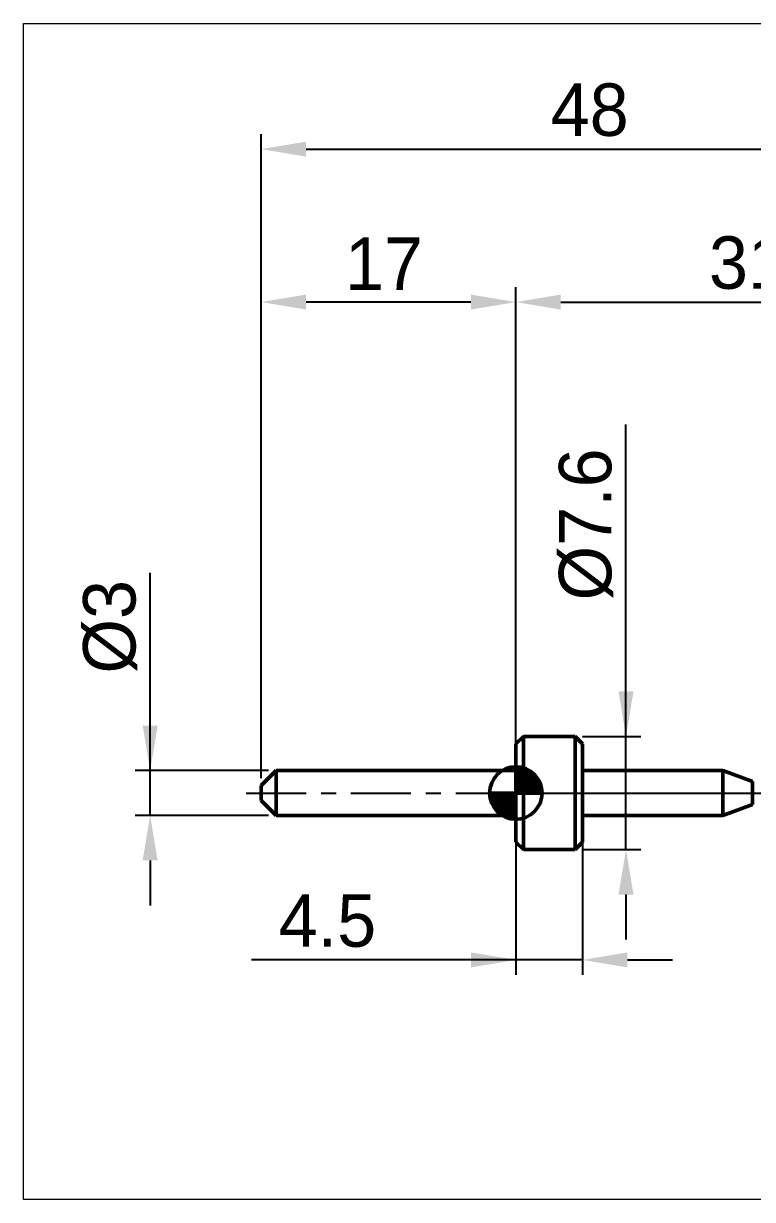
# Model space of a CAD drawing. Header units: millimetres. Extents: x -15.8 to 78.8, y -27.1 to 51.4.
# Drawn here: x -15.8 to 32.8, y -27.1 to 51.4 of the extents above; entities that cross this region are included whole.
import ezdxf

# ---------------------------------------------------------------- set-up
doc = ezdxf.new("R2010")
doc.units = ezdxf.units.MM
doc.header["$MEASUREMENT"] = 0
doc.linetypes.add('LONGDASHDASH', pattern=[7, 4, -1, 1, -1])
doc.layers.get('Defpoints').update_dxf_attribs({"linetype": 'CONTINUOUS'})
for name, color, linetype, lineweight in [('1', 4, 'CONTINUOUS', 50), ('2', 7, 'CONTINUOUS', 25), ('4', 2, 'LONGDASHDASH', 25), ('INFTOTAL', 9, 'CONTINUOUS', 18), ('NOCUT', 7, 'CONTINUOUS', 25), ('SK1', 4, 'CONTINUOUS', 50), ('SK2', 7, 'CONTINUOUS', 25), ('SK4', 2, 'LONGDASHDASH', 25)]:
    doc.layers.add(name, color=color, linetype=linetype, lineweight=lineweight)
doc.styles.add('Monospac821 BT', font='', dxfattribs={"height": 3.5})
doc.styles.get('Monospac821 BT').set_extended_font_data('Monospac821 BT')
doc.dimstyles.get("Standard").update_dxf_attribs({"dimtxt": 3.5, "dimasz": 3, "dimexe": 1, "dimexo": 0.5, "dimgap": 0.8, "dimtad": 1, "dimtoh": 1, "dimzin": 1, "dimdsep": 46, "dimtxsty": 'Monospac821 BT', "dimcen": 2.5, "dimadec": 1, "dimazin": 0, "dimtfac": 1, "dimtdec": 4, "dimtix": 1, "dimtmove": 1, "dimatfit": 3, "dimfxl": 1, "dimtolj": 1, "dimtzin": 1, "dimarcsym": 0})

# ---------------------------------------------------------------- blocks, each defined once
blk = doc.blocks.new('*D0')
at = {"layer": 'Defpoints', "color": 0}
for p in [(48, 42.967), (0, 0.5), (48, 0)]:
    blk.add_point(p, dxfattribs=at)
at = {"layer": 'SK2', "color": 0, "lineweight": -2}
for p, q in [((0, 1), (0, 43.967)), ((48, 0.5), (48, 43.967)), ((3, 42.967), (45, 42.967))]:
    blk.add_line(p, q, dxfattribs=at)
at = {"layer": 'SK2', "color": 0}
for points in [[(3, 43.467), (3, 42.467), (0, 42.967)], [(45, 42.467), (45, 43.467), (48, 42.967)]]:
    blk.add_solid(points, dxfattribs=at)
at = {"layer": 'SK2', "color": 0, "linetype": 'ByBlock', "insert": (21.927, 45.578), "char_height": 3.5, "attachment_point": 5}
blk.add_mtext('\\A1;48', dxfattribs=at)
blk = doc.blocks.new('*D1')
at = {"layer": 'Defpoints', "color": 0}
for p in [(0, 32.761), (17, 3.275), (0, 0.5)]:
    blk.add_point(p, dxfattribs=at)
at = {"layer": 'SK2', "color": 0, "lineweight": -2}
for p, q in [((0, 1), (0, 33.761)), ((17, 3.775), (17, 33.761)), ((14, 32.761), (3, 32.761))]:
    blk.add_line(p, q, dxfattribs=at)
at = {"layer": 'SK2', "color": 0}
for points in [[(3, 33.261), (3, 32.261), (0, 32.761)], [(14, 32.261), (14, 33.261), (17, 32.761)]]:
    blk.add_solid(points, dxfattribs=at)
at = {"layer": 'SK2', "color": 0, "linetype": 'ByBlock', "insert": (8.2, 35.322), "char_height": 3.5, "attachment_point": 5}
blk.add_mtext('\\A1;17', dxfattribs=at)
blk = doc.blocks.new('*D2')
at = {"layer": 'Defpoints', "color": 0}
for p in [(-7.4, 1.5), (1, 1.5), (1, -1.5)]:
    blk.add_point(p, dxfattribs=at)
at = {"layer": 'SK2', "color": 0, "lineweight": -2}
for p, q in [((-7.4, 1.5), (-7.4, 14.686)), ((-7.4, 4.5), (-7.4, 7.5)), ((0.5, 1.5), (-8.4, 1.5)), ((-7.4, -1.5), (-7.4, 1.5)), ((0.5, -1.5), (-8.4, -1.5)), ((-7.4, -4.5), (-7.4, -7.5))]:
    blk.add_line(p, q, dxfattribs=at)
at = {"layer": 'SK2', "color": 0}
for points in [[(-7.9, 4.5), (-6.9, 4.5), (-7.4, 1.5)], [(-6.9, -4.5), (-7.9, -4.5), (-7.4, -1.5)]]:
    blk.add_solid(points, dxfattribs=at)
at = {"layer": 'SK2', "color": 0, "linetype": 'ByBlock', "insert": (-10.062, 11.093), "char_height": 3.5, "attachment_point": 5, "rotation": 90}
blk.add_mtext('\\A1;%%c3', dxfattribs=at)
blk = doc.blocks.new('*D6')
at = {"layer": '2', "color": 0, "lineweight": -2}
for p, q in [((24.35, 3.775), (24.35, 24.5805)), ((24.35, 6.775), (24.35, 9.775)), ((21.45, 3.775), (25.35, 3.775)), ((24.35, -3.775), (24.35, 3.775)), ((21.45, -3.775), (25.35, -3.775)), ((24.35, -6.775), (24.35, -9.775))]:
    blk.add_line(p, q, dxfattribs=at)
at = {"layer": '2', "color": 0}
for points in [[(23.85, 6.775), (24.85, 6.775), (24.35, 3.775)], [(24.85, -6.775), (23.85, -6.775), (24.35, -3.775)]]:
    blk.add_solid(points, dxfattribs=at)
at = {"layer": 'Defpoints', "color": 0}
for p in [(20.95, 3.775), (24.35, 3.775), (20.95, -3.775)]:
    blk.add_point(p, dxfattribs=at)
at = {"layer": '2', "color": 0, "linetype": 'ByBlock', "insert": (21.688, 17.92325), "char_height": 3.5, "attachment_point": 5, "rotation": 90}
blk.add_mtext('\\A1;%%c7.6', dxfattribs=at)
blk = doc.blocks.new('*D8')
at = {"layer": '2', "color": 0, "lineweight": -2}
for p, q in [((17, -1), (17, 33.761)), ((48, 0.5), (48, 33.761)), ((20, 32.761), (45, 32.761))]:
    blk.add_line(p, q, dxfattribs=at)
at = {"layer": '2', "color": 0}
for points in [[(20, 33.261), (20, 32.261), (17, 32.761)], [(45, 32.261), (45, 33.261), (48, 32.761)]]:
    blk.add_solid(points, dxfattribs=at)
at = {"layer": 'Defpoints', "color": 0}
for p in [(48, 32.761), (48, 0), (17, -1.5)]:
    blk.add_point(p, dxfattribs=at)
at = {"layer": '2', "color": 0, "linetype": 'ByBlock', "insert": (32.489, 35.373), "char_height": 3.5, "attachment_point": 5}
blk.add_mtext('\\A1;31', dxfattribs=at)
blk = doc.blocks.new('*D9')
at = {"layer": '2', "color": 0, "lineweight": -2}
for p, q in [((17, 2.775), (17, -12.1375)), ((21.45, 2.775), (21.45, -12.1375)), ((17, -11.1375), (-0.6275, -11.1375)), ((14, -11.1375), (11, -11.1375)), ((21.45, -11.1375), (17, -11.1375)), ((24.45, -11.1375), (27.45, -11.1375))]:
    blk.add_line(p, q, dxfattribs=at)
at = {"layer": '2', "color": 0}
for points in [[(14, -11.6375), (14, -10.6375), (17, -11.1375)], [(24.45, -10.6375), (24.45, -11.6375), (21.45, -11.1375)]]:
    blk.add_solid(points, dxfattribs=at)
at = {"layer": 'Defpoints', "color": 0}
for p in [(17, 3.275), (21.45, 3.275), (17, -11.1375)]:
    blk.add_point(p, dxfattribs=at)
at = {"layer": '2', "color": 0, "linetype": 'ByBlock', "insert": (4.4285, -8.53675), "char_height": 3.5, "attachment_point": 5}
blk.add_mtext('\\A1;4.5', dxfattribs=at)

msp = doc.modelspace()

# ---------------------------------------------------------------- linework, layer by layer
at = {"layer": '1'}
for p, q in [((17.5, 3.775), (17, 3.275)), ((17, 3.275), (17, 1.5)), ((17, 3.275), (17, -3.275)), ((17, 1.5), (17, 3.275)), ((20.95, 3.775), (17.5, 3.775)), ((17.5, -3.775), (17.5, 3.775)), ((21.45, 3.275), (20.95, 3.775)), ((20.95, -3.775), (20.95, 3.775)), ((21.45, 1.5), (21.45, 3.275)), ((17, 1.5), (17, -1.5)), ((17, -1.5), (17, 1.5)), ((30.801576, 1.5), (21.45, 1.5)), ((21.45, -1.5), (21.45, 1.5)), ((32.789274, 0.776537), (30.801576, 1.5)), ((30.801576, -1.5), (30.801576, 1.5)), ((32.789274, -0.776537), (32.789274, 0.776537)), ((30.801576, -1.5), (32.789274, -0.776537)), ((17, -1.5), (17, -3.275)), ((17, -3.275), (17, -1.5)), ((21.45, -3.275), (21.45, -1.5)), ((21.45, -1.5), (30.801576, -1.5)), ((17, -3.275), (17.5, -3.775)), ((17.5, -3.775), (20.95, -3.775)), ((20.95, -3.775), (21.45, -3.275))]:
    msp.add_line(p, q, dxfattribs=at)
at = {"layer": '4'}
msp.add_line((17, 0), (48, 0), dxfattribs=at)
at = {"layer": 'INFTOTAL'}
for p, q in [((-15.85, 51.35), (78.85, 51.35)), ((-15.85, -27.125596), (-15.85, 51.35)), ((78.85, -27.125596), (-15.85, -27.125596))]:
    msp.add_line(p, q, dxfattribs=at)
at = {"layer": 'NOCUT'}
for p, q in [((17.5, 3.775), (17, 3.275)), ((17, 3.275), (17, 0)), ((20.95, 3.775), (17.5, 3.775)), ((21.45, 3.275), (20.95, 3.775)), ((21.45, 1.5), (21.45, 3.275)), ((30.801576, 1.5), (21.45, 1.5)), ((32.789274, 0.776537), (30.801576, 1.5)), ((17, 0), (44, 0))]:
    msp.add_line(p, q, dxfattribs=at)
at = {"layer": 'SK1'}
for p, q in [((17, 3.275), (17, 1.5)), ((17, 0), (17, 1.75)), ((17, 1.70452), (17.0441, 1.74861)), ((17, 1.45703), (17.271, 1.72802)), ((17, 1.70452), (18.7045, 0)), ((17, 1.20954), (17.4742, 1.6837)), ((17, 0.962054), (17.6588, 1.62082)), ((17.2154, 1.73657), (18.7366, 0.215434)), ((17.5328, 1.66666), (18.6667, 0.532833)), ((1, 1.5), (0, 0.5)), ((17, 1.5), (1, 1.5)), ((1, 1.5), (1, -1.5)), ((17, 0.714566), (17.8271, 1.54167)), ((17, 1.45703), (18.457, 0)), ((17, 0.467079), (17.981, 1.44812)), ((17, 0.219592), (18.1226, 1.34216)), ((17, 1.20954), (18.2095, 0)), ((17, 0.962054), (17.9621, 0)), ((17.0279, 0), (18.2508, 1.22288)), ((17.2754, 0), (18.367, 1.09157)), ((17.5229, 0), (18.4707, 0.947822)), ((17.7704, 0), (18.5605, 0.790145)), ((18.0401, 1.40688), (18.4069, 1.0401)), ((0, 0.5), (0, -0.5)), ((17, 0), (15.25, 0)), ((15.2514, -0.044098), (15.2955, 0)), ((15.272, -0.270991), (15.543, 0)), ((15.3163, -0.474162), (15.7905, 0)), ((15.3792, -0.658762), (16.0379, 0)), ((15.4583, -0.827105), (16.2854, 0)), ((15.4872, 0), (17, -1.51282)), ((15.5519, -0.981039), (16.5329, 0)), ((15.6578, -1.12257), (16.7804, 0)), ((15.7347, 0), (17, -1.26533)), ((15.9822, 0), (17, -1.01785)), ((16.2296, 0), (17, -0.770358)), ((16.4771, 0), (17, -0.522871)), ((16.7246, 0), (17, -0.275383)), ((16.9721, 0), (17, -0.027896)), ((17, 0.714566), (17.7146, 0)), ((17, 0.467079), (17.4671, 0)), ((17, 0.219592), (17.2196, 0)), ((17, 0), (18.75, 0)), ((17, -1.75), (17, 0)), ((18.0178, 0), (18.6364, 0.618517)), ((18.2653, 0), (18.696, 0.430696)), ((18.5128, 0), (18.7356, 0.222827)), ((1, -1.5), (0, -0.5)), ((15.2503, -0.010642), (16.9894, -1.74967)), ((15.2736, -0.281429), (16.7186, -1.72637)), ((15.3639, -0.619147), (16.3809, -1.63613)), ((15.7771, -1.25077), (17, -0.027896)), ((15.9084, -1.36695), (17, -0.275383)), ((16.0522, -1.47069), (17, -0.522871)), ((16.2099, -1.5605), (17, -0.770358)), ((17, -1.5), (1, -1.5)), ((16.3815, -1.63636), (17, -1.01785)), ((16.5693, -1.69603), (17, -1.26533)), ((16.7772, -1.73565), (17, -1.51282))]:
    msp.add_line(p, q, dxfattribs=at)
for start, end in [(90, 180), (0, 90), (180, 270), (270, 0)]:
    msp.add_arc((17, 0), 1.75, start, end, dxfattribs=at)
at = {"layer": 'SK4'}
msp.add_line((-1, 0), (49, 0), dxfattribs=at)

# ---------------------------------------------------------------- dimensions: what is measured, and where the dimension line sits
at = {"layer": '2'}
for base, p1, p2, override, picture, middle in [((48, 32.761468), (17, -1.5), (48, 0), {"dimtoh": 0, "dimzin": 9, "dimtmove": 0}, '*D8', (32.489481, 32.761468)), ((17, -11.1375), (21.45, 3.275), (17, 3.275), {"dimtoh": 0, "dimdec": 1, "dimzin": 9, "dimtmove": 0}, '*D9', (4.4285, -11.1375))]:
    dim = msp.add_linear_dim(base=base, p1=p1, p2=p2, dimstyle='STANDARD', override=override, dxfattribs=at)
    dim.commit()
    dim.dimension.update_dxf_attribs({"geometry": picture, "text_midpoint": middle, "dimtype": 160})
dim = msp.add_linear_dim(base=(24.35, 3.775), p1=(20.95, -3.775), p2=(20.95, 3.775), angle=270, text='%%c<>', dimstyle='STANDARD', override={"dimtoh": 0, "dimdec": 1, "dimzin": 9, "dimtmove": 0}, dxfattribs=at)
dim.commit()
dim.dimension.update_dxf_attribs({"geometry": '*D6', "text_midpoint": (24.35, 17.92325), "dimtype": 160})
at = {"layer": 'SK2'}
for base, p1, p2, picture, middle in [((48, 42.96693), (0, 0.5), (48, 0), '*D0', (21.927045, 42.96693)), ((0, 32.761468), (17, 3.275), (0, 0.5), '*D1', (8.20039, 32.761468))]:
    dim = msp.add_linear_dim(base=base, p1=p1, p2=p2, dimstyle='STANDARD', override={"dimtoh": 0, "dimzin": 9, "dimtmove": 0}, dxfattribs=at)
    dim.commit()
    dim.dimension.update_dxf_attribs({"geometry": picture, "text_midpoint": middle, "dimtype": 160})
dim = msp.add_linear_dim(base=(-7.4, 1.5), p1=(1, -1.5), p2=(1, 1.5), angle=270, text='%%c<>', dimstyle='STANDARD', override={"dimtoh": 0, "dimzin": 9, "dimtmove": 0}, dxfattribs=at)
dim.commit()
dim.dimension.update_dxf_attribs({"geometry": '*D2', "text_midpoint": (-7.4, 11.093), "dimtype": 160})

doc.saveas('drawing.dxf')
